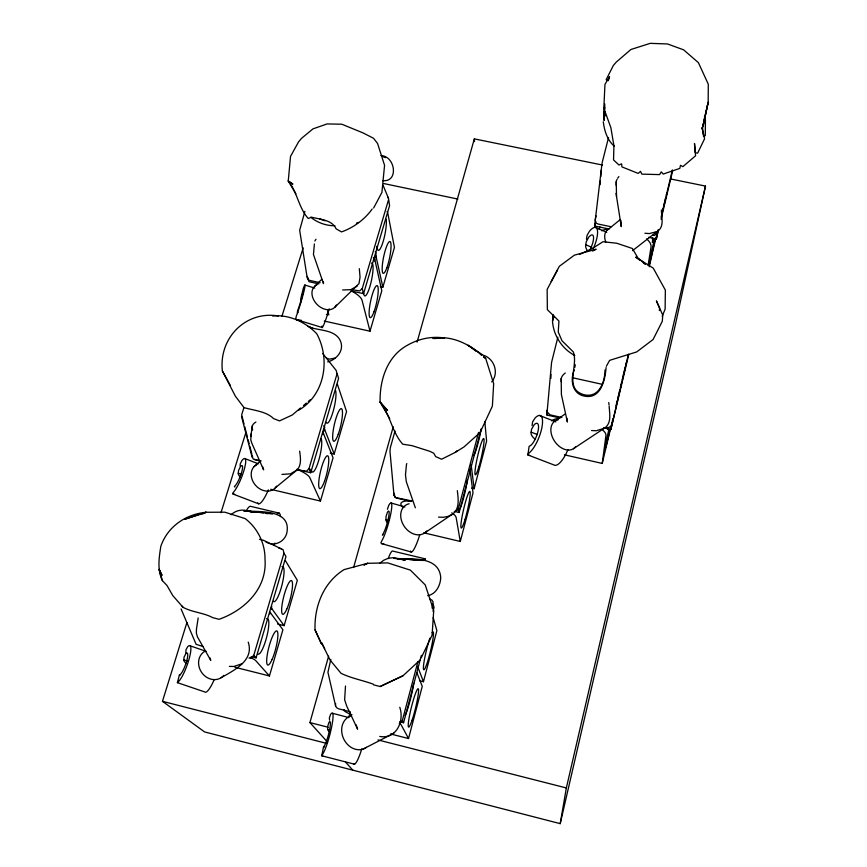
<?xml version="1.0" encoding="UTF-8"?>
<svg xmlns="http://www.w3.org/2000/svg" width="867" height="867" viewBox="0 0 867 867"><rect width="100%" height="100%" fill="white"/><g stroke="black" fill="none" stroke-linecap="round" stroke-linejoin="round"><path stroke-width="1.3" d="M351.135 290.944L363.587 293.664L389.576 205.642L388.481 198.272L382.976 185.105M411.359 501.527L396.913 498.135L395.059 497.138L393.986 495.35L393.997 493.258M703.137 123.482L703.115 126.094L708.176 102.306L708.296 84.229L698.401 62.652L683.619 49.831L667.525 43.957L650.196 43.35L630.883 49.506L616.22 62.121L613.294 65.589L606.185 79.634L608.461 80.674M557.557 270.027L547.142 289.405L547.359 309.66L558.944 321.028L558.25 332.05L562.011 340.764L573.293 351.904C578.712 366.091 563.268 389.142 584.293 394.788C599.151 398.17 604.917 381.968 604.971 370.079M616.535 196.636L616.231 181.647A20.797 13.514 -1.3 0 1 617.044 179.339M616.188 185.354L616.231 181.647M350.257 711.753L338.553 708.794L336.634 707.689L335.551 705.749L335.583 703.473M337.068 373.731L336.179 370.415L322.665 353.487M560.104 418.002L546.936 415.033L547.044 410.167M320.129 282.696L309.714 280.42L308.132 279.618L307.286 276.432M249.002 658.096L250.986 658.053L253.793 655.246L283.975 553.222L283.086 549.689L263.373 540.271L259.482 539.328M550.892 378.337L551 374.349M259.905 460.995L253.045 458.892L252.21 455.457M300.524 407.999L292.233 415.022L279.477 420.907L273.549 418.577C266.288 411.283 253.706 410.459 244.017 407.62L235.423 396.273L222.385 370.978C218.625 338.271 245.437 310.494 278.383 315.967M565.262 372.994A21.567 11.824 1.4 0 0 561.177 378.63L561.404 394.593L567.376 422.034L566.899 418.219M620.891 220.435L621.271 226.645L616.036 193.352M240.126 466.002L240.267 463.823L242.012 460.42A18.695 3.793 -68.5 0 1 244.581 468.169A18.695 3.793 -68.5 0 1 233.927 491.654L232.616 493.334L233.06 494.071M372.192 208.99C364.855 219.329 353.595 227.685 341.511 231.912L336.082 228.823C332.364 219.86 319.771 219.34 311.47 217.184L308.251 218.484C298.573 207.766 297.424 192.203 288.256 181.008L290.521 156.396L298.573 141.863L301.521 138.362L312.922 128.901L327.043 123.938L341.782 124.209L362.97 132.879L373.525 138.265L377.578 143.499L384.569 165.348L381.903 192.441L373.644 207.982M659.386 310.527L659.57 308.023L656.406 300.871L662.767 315.122L662.29 321.332L653.068 339.528L636.725 351.915L610.476 360.076M608.569 228.91L594.578 225.984L601.991 163.657M604.765 109.231L604.732 103.91M600.051 184.79L600.387 180.78M600.723 176.781L601.275 170.105M483.58 356.814L485.715 358.483L493.67 383.68L492.38 406.135L480.101 432.503L463.997 446.949L455.305 452.357L441.617 459.228L435.678 456.616L433.749 453.224L429.718 451.284L412.053 445.649L402.797 444.218C391.851 432.189 390.378 414.773 380.104 402.125C379.594 380.017 387.126 356.142 407.718 345.066C419.043 338.694 431.668 336.038 444.576 338.011L434.226 338.553M315.046 629.897L321.397 643.715L315.046 629.897C314.168 606.304 323.51 582.44 344.091 569.608L367.662 563.29L387.701 562.889L410.373 570.128L425.242 584.911L433.717 610.628L432.091 635.197L421.275 657.739M186.416 663.548A15.443 6.242 13 0 1 183.837 660.524L184.021 657.284L185.831 653.696A11.715 2.438 -70 0 1 186.882 660.286A11.715 2.438 -70 0 1 180.412 674.45L179.382 675.068L177.388 682.654L204.699 691.92A19.518 4.411 -70.2 0 0 214.247 679.5M604.006 114.498L604.581 108.603M345.5 686.014L344.632 699.799L346.767 706.215L357.605 729.169L356.12 724.845M604.418 107.811L604.527 106.934L604.104 111.67L605.177 115.983L605.133 111.55M603.898 115.528L604.093 120.491L604.266 111.594M354.527 764.217L321.755 755.775L323.51 746.964L324.291 746.27L324.561 746.986M240.593 477.457A14.923 7.521 13.8 0 1 238.273 473.956L238.523 470.553L240.397 466.652A11.152 2.265 -68.5 0 1 241.915 471.301A11.152 2.265 -68.5 0 1 235.575 485.292L234.404 486.506L234.87 487.091M552.615 315.978L553.027 320.291L552.734 316.693M564.417 454.807L602.229 463.433L605.935 435.537A28.34 8.973 13.6 0 0 602.793 430.173M314.396 243.974L313.442 254.486L323.478 283.607L323.391 281.515M603.584 427.799L610.877 429.436L628.38 354.202M535.275 439.244A16.43 9.136 7.7 0 1 531.005 433.067L531.579 429.208L534.159 424.711A12.311 3.988 -68.7 0 1 538.385 429.241A12.311 3.988 -68.7 0 1 531.287 444.977L529.108 446.418L527.884 454.947L554.978 465.351A20.526 7.023 -68.7 0 0 567.928 449.648M532.078 425.632L532.62 421.893L535.112 417.937A20.635 6.676 -68.7 0 1 542.243 425.48A20.635 6.676 -68.7 0 1 530.301 451.902L528.046 453.983L527.884 454.947L529.65 455.403M625.562 365.733L625.952 363.132M262.463 466.446L263.633 469.871L251.842 443.221L250.78 439.872L251.17 433.868M250.78 436.394L252.438 425.589M587.837 251.094A15.834 10.371 5.9 0 1 585.593 245.805L586.233 241.795L588.845 237.005A11.975 3.685 -66.5 0 1 593.57 237.374A11.975 3.685 -66.5 0 1 589.571 250.541M648.104 265.4L651.019 247.214A27.3 11.759 13 0 0 646.576 238.869M198.185 617.954L196.451 629.236L196.375 633.105L197.405 636.812L210.757 660.405L209.987 657.901M656.124 236.962L649.199 266.765M648.679 237.309L656.362 238.913L658.031 230.058M186.914 622.517L162.465 701.327L204.579 731.932L560.212 823.65L566.346 787.951L705.489 186.091L671.145 179.079M302.399 292.19L303.32 288.234A17.925 1.095 -73.3 0 1 303.775 292.027A17.925 1.095 -73.3 0 1 296.319 316.087L295.777 318.514L296.687 319.717L322.275 327.542M648.863 264.045L654.455 238.902M655.365 238.306L649.285 265.009M574.257 370.003C569.998 379.789 572.155 393.64 584.185 396.089C600.842 399.687 605.231 379.876 606.076 367.543M574.799 367.413L575.33 364.823M705.489 186.091L675.371 324.724L560.212 823.65M602.142 162.747L608.547 137.485M703.701 121.261L708.176 102.306L702.378 129.27L702.216 127.579L704.578 138.774L697.642 153.156L695.258 152.668L694.489 143.51L695.583 155.778L682.86 166.648L680.508 165.315L679.826 168.404L663.244 174.061L661.239 171.872L659.635 174.603L641.818 174.137L640.518 171.352L638.231 173.411L621.953 166.908L621.596 163.798L618.995 165.023L613.543 159.94L613.923 145.754L610.899 127.774L603.833 108.256L604.949 84.435L609.555 76.599L608.732 79.656M602.229 463.433L611.007 426.705M611.636 424.082L612.882 418.837M616.047 405.593L617.271 400.456M617.889 397.877L619.732 390.161M620.349 387.592L621.574 382.455M622.192 379.876L625.259 367.023M656.622 235.705L657.869 230.47M661.933 213.477L663.179 208.253M663.808 205.642L665.683 197.795M666.3 195.183L666.929 192.561M661.142 217.032L672.38 169.975M610.877 429.436L628.727 354.679M656.362 238.913L658.562 229.701M661.077 219.178L672.705 170.485M387.419 509.319L388.741 505.363A20.841 3.11 -74 0 1 390.8 513.676A20.841 3.11 -74 0 1 381.805 540.856L380.862 542.861L381.675 543.642M599.27 229.484L599.931 226.872M595.401 218.441L596.052 215.872M546.936 415.033L547.586 412.454M594.578 225.984L595.228 223.426M557.86 337.22L551.585 362.319L547.11 412.15L550.111 414.849L561.924 417.515M390.529 733.959L408.541 738.532L422.251 686.339L416.81 672.521M419.552 680.736L423.464 681.711L436.881 630.602L433.197 617.737M423.79 532.804L460.29 541.463L473.014 492.987L469.957 469.296M471.561 488.088L474.141 488.695L486.615 441.195L484.826 421.514M399.297 723.555L401.248 722.363L402.386 720.358L417.916 661.629M432.08 608.125L433.11 602.012L431.994 600.148L430.086 599.097M455.533 511.335L457.397 510.23L458.47 508.376L478.551 432.481M399.806 721.767L403.578 722.72L421.373 655.365M433.012 611.333L434.042 607.453L433.132 604.147M454.265 511.367L459.131 512.505L481.098 429.36M348.686 717.681L350.095 712.566M327.542 742.13L309.92 722.59L328.636 656.135M353.595 567.538L393.228 426.813M417.081 342.129L474.336 138.872L602.457 165.044M330.836 659.353L327.932 672.272L335.551 705.749M395.016 430.997L390.28 447.86L389.987 451.414L393.986 495.35M234.859 667.232L269.442 675.946L282.913 629.756L270.103 612.351L269.68 613.782M277.592 624.045L284.116 625.66L297.338 580.337L285.373 560.613M270.688 489.291L320.454 501.072L333.058 457.841L323.153 432.59L322.762 433.923M330.284 453.105L334.185 454.015L346.562 411.565L337.404 384.309M324.291 321.061L370.003 331.205L381.805 290.77L374.544 258.453L374.176 259.699A24.547 9.331 17.3 0 0 373.417 257.824M380.255 286.619L382.846 287.183L394.442 247.453L387.842 213.401A24.319 9.938 17.5 0 0 387.115 211.429M388.481 199.898L362.276 288.483L363.587 293.664M251.246 656.666L256.068 657.869L285.98 556.56L283.975 553.222M310.722 472.743L338.607 378.305L337.079 373.688L308.945 468.787L310.722 472.743L297.869 469.73M271.577 609.306A26.281 4.368 16 0 0 271.371 608.06L271.794 606.629M322.676 431.874A25.392 7.023 16.6 0 0 324.334 428.591L324.724 427.258A25.381 7.044 16.6 0 0 323.814 425.751M375.444 257.217A24.525 9.396 17.3 0 0 375.649 254.714L376.018 253.478A24.514 9.418 17.3 0 0 375.259 251.593M220.998 512.7L245.849 432.6M281.927 316.325L303.179 247.854M304.891 211.407L299.668 230.232L307.254 278.155M243.93 407.566L241.665 414.838L244.039 424.006M662.16 316.282L665.119 309.237L665.357 290.131L653.263 268.163L635.739 257.12L640.019 260.317M551.119 281.537L559.356 266.288L574.409 255.147L596.149 249.23L592.616 251.051M606.358 366.253L609.653 360.304M611.56 424.624L610.552 426.434L608.732 427.507L606.586 427.572M657.403 232.67L654.704 235.358L652.634 235.434M491.697 381.913C499.782 372.333 493.518 356.781 481.337 354.766M308.966 468.744L306.279 471.366L296.514 469.578M362.298 288.44L359.729 290.889L352.663 289.816M275.262 487.872L297.132 469.925C301.77 464.82 300.481 457.375 299.646 451.154M334.781 307.297L358.971 283.661L360.054 277.212L359.317 268.694M179.382 675.068L179.924 674.483L180.022 675.144M314.537 286.424L321.798 279.293M379.768 736.451C396.501 739.453 404.499 721.03 399.774 707.277M324.626 648.689L321.635 642.815L329.991 659.939L341.034 673.323C351.363 678.308 362.731 680.335 373.254 684.161L373.655 684.876L380.147 686.523L402.96 675.783L419.942 660.123M455.305 452.357L457.256 450.602M573.445 448.716L604.31 428.244C611.864 423.475 609.544 413.7 609.154 406.244M254.107 466.598L260.891 460.756M424.201 533.259L451.859 514.575C460.074 509.482 458.231 498.774 457.332 490.657M221.139 677.723C234.09 670.191 254.378 660.676 248.233 642.144M303.439 405.539L306.365 403.079M308.305 401.443L310.256 399.795M298.476 410.308C324.843 395.135 330.706 359.339 316.758 333.773C305.65 322.025 288.744 314.244 272.509 315.989M327.683 361.897C336.309 359.686 343.896 351.265 340.85 342.031C336.277 329.395 319.934 330.923 309.573 327.227L312.651 328.149L307.763 326.241M606.532 230.709L619.916 219.871M632.585 250.639L657.056 231.554C664.729 227.078 661.38 217.205 661.391 210.042M379.93 563.225L383.572 560.32L387.831 558.446M297.132 469.925L290.445 473.87L281.948 474.422M231.11 514.77C235.12 510.826 241.102 509.211 246.564 510.598M357.052 286.251L350.756 289.665L342.649 289.968M555.216 420.896L565.23 413.949M363.035 749.11L393.802 733.222M242.153 663.699L233.906 666.474L229.387 666.387M202.672 513.925L206.118 512.278L224.813 512.191L245.188 518.596C257.651 528.187 265.172 543.436 264.999 559.085C267.361 588.335 244.873 610.13 219.08 619.309L212.697 617.651C203.658 612.655 192.344 612.405 183.013 607.29L172.739 595.521L166.995 585.485L162.411 580.662C157.1 569.662 159.029 557.795 160.839 546.243C167.613 526.605 185.776 514.174 206.118 512.278L184.92 519.192L206.118 512.278M364.042 565.002L367.662 563.29L364.021 564.883M380.147 686.523L402.96 675.783M451.859 514.575L447.881 516.429L443.34 517.296L438.55 517.111M579.47 254.465L592.324 248.536L602.988 241.73L616.751 243.237L632.39 248.493L638.069 258.203L645.471 264.012M604.31 428.244L596.203 430.758L591.554 430.531M657.056 231.554L649.372 233.581L644.929 233.266M383.019 534.82L382.39 535.091L383.214 533.617A12.431 1.853 -74 0 0 388.568 517.426A12.431 1.853 -74 0 0 387.354 512.44L385.934 516.96L386.14 520.774A16.549 8.28 10.6 0 0 387.733 523.018M335.301 358.038L329.395 359.155L326.393 358.125M356.413 223.187L358.515 222.44M427.691 595.651C436.068 594.307 440.599 585.117 440.718 577.314C438.951 556.43 412.443 559.107 397.736 558.565L405.247 560.169L392.74 557.687L388.264 558.37M703.332 135.978L705.304 135.631L705.413 120.014L704.481 116.471M266.548 513.524L272.877 513.708L266.234 513.047M414.459 560.32L422.858 560.385L393.716 558.326L418.035 559.844L409.365 559.508M266.071 513.492L268.651 513.242L248.916 511.324M432.861 338.553C450.482 334.911 468.527 343.397 481.456 355.145M301.499 320.367L296.698 319.739M383.734 543.598L381.697 543.652L411.142 551.986M411.847 500.931L395.222 497.506L394.29 494.353M234.686 494.179L233.082 494.082L258.583 503.781M334.944 225.756C326.187 225.81 317.55 222.743 310.733 217.27M248.97 511.335L263.579 512.787M177.388 682.654L178.559 681.538A19.638 4.097 -70 0 0 189.429 657.782A19.638 4.097 -70 0 0 187.64 646.76L185.971 649.795L185.841 652.916M382.65 180.585C398.896 182.623 395.493 156.125 380.992 155.561M322.752 755.948L321.733 755.753L322.481 754.496A22.065 3.23 -75.1 0 0 331.627 727.012A22.065 3.23 -75.1 0 0 330.565 714.441L329.373 717.93L329.601 720.228M611.072 226.742L598.078 224.022L596.258 223.144L595.098 219.665M383.734 183.544L457.841 199.063M318.883 283.888L308.988 281.721L307.622 277.527M247.821 510.815L253.305 512.267L247.03 510.966C260.913 512.007 290.954 509.633 286.944 532.327C285.156 541.821 274.265 547.077 265.866 541.908M326.425 314.277L328.864 314.819L328.073 312.304M572.469 377.73L602.359 384.352M254.399 459.543L260.783 461.038M297.999 312.564L297.316 312.402L297.739 310.408A10.686 0.65 -73.3 0 0 302.182 296.08A10.686 0.65 -73.3 0 0 301.922 293.805L300.892 298.194L301.185 301.781M246.651 510.175A18.684 4.454 -76 0 1 250.921 506.415L279.261 513.156M388.221 558.63A20.992 3.089 -76.4 0 1 392.784 551.087L425.003 558.792M278.838 548.15L281.417 548.768M202.878 646.522L196.083 644.279L181.073 608.948M309.92 722.59L328.235 727.261M377.958 739.93L566.346 787.951M162.465 701.327L326.696 743.409M323.499 747.018L324.128 746.314A13.168 1.929 -75.1 0 0 329.568 729.938A13.168 1.929 -75.1 0 0 328.951 722.428L327.628 726.535L327.683 729.429L330.284 730.112M332.57 713.303L347.797 717.302M385.934 519.886L388.535 520.623M391.028 502.968L404.889 506.957M304.826 285.015L314.775 288.093M383.171 156.819L385.674 157.664M319.869 219.015L325.136 220.803M183.75 659.852L187.435 661.109M190.187 645.839L206.303 651.399M266.603 618.637L268.098 619.157A18.272 3.75 -75.3 0 1 265.844 640.041A18.272 3.75 -75.3 0 1 257.867 653.837M238.23 473.154L241.926 474.574M531.146 432.134L537.377 434.551M244.765 458.535L258.388 463.823M539.523 415.445L555.866 421.861M351.991 714.798L349.542 713.812A29.738 3.587 15.1 0 1 344.21 709.65M585.778 244.743L591.717 247.29M595.889 227.598L606.705 232.291M281.97 566.617L283.401 567.289A18.012 3.696 -75.7 0 1 281.071 588.335A18.012 3.696 -75.7 0 1 273.376 601.286M482.009 354.44L468.126 345.229L476.406 351.46M288.256 181.008L292.905 184.118L288.277 181.019L295.875 193.785M574.821 355.535C561.903 348.751 553.189 335.15 552.463 320.552M643.227 262.723L645.362 264.327M483.645 356.922L485.715 358.483M614.421 146.36C607.301 140.151 604.364 130.841 603.291 121.727M345.597 762.136L352.836 770.167M269.442 675.946L255.819 660.752A26.552 3.555 15.8 0 0 250.227 657.446M380.104 402.125L387.56 410.503L380.136 402.136L389.695 418.631M253.782 655.3L256.068 657.869M371.672 262.95L372.799 264.381A16.928 3.284 -78.1 0 1 369.981 286.273A16.928 3.284 -78.1 0 1 363.902 294.531L363.056 292.136M182.07 606.044L183.013 607.29M271.371 608.06L284.116 625.66M387.582 196.852L388.481 198.272M222.385 370.978L230.308 385.327M408.541 738.532L401.258 725.061A29.738 3.587 15.1 0 0 399.665 723.685M402.364 720.412L403.578 722.72M310.733 469.253L311.741 471.28A17.47 3.533 -76.8 0 0 318.731 460.377A17.47 3.533 -76.8 0 0 321.278 438.94M162.411 580.662L159.149 569.424L161.934 575.157M159.149 569.424L161.956 575.157M320.454 501.072L309.833 477.728A25.631 6.318 16.5 0 0 296.861 469.231M324.334 428.591L334.185 454.015M417.558 666.322L423.464 681.711M327.683 729.429L327.954 730.166A17.232 6.676 10.7 0 0 329.72 732.062M252.698 429.978L252.048 428.135A19.442 9.84 8.2 0 1 255.906 422.034M415.358 507.791L406.309 481.716L405.485 474.834L406.374 465.406A21.751 10.859 4.9 0 1 406.807 463.542M376.581 246.336L377.383 248.818A16.82 3.219 -78.4 0 0 383.247 241.21A16.82 3.219 -78.4 0 0 386.129 219.21M244.722 426.629L247.442 437.109M248.125 439.732L249.143 443.666M249.826 446.288L251.874 454.145M241.525 416.507L252.145 457.31M370.003 331.205L362.124 300.546A24.753 8.789 17.1 0 0 351.265 290.911M375.649 254.714L382.846 287.183M552.983 314.515L553.677 317.463L553.731 315.74M460.29 541.463L456.15 517.566A28.589 7.099 15.1 0 0 451.74 512.82M458.459 508.43L459.131 512.505M702.216 127.579L703.17 134.786M586.46 239.205L587.078 235.304L589.625 230.99A20.071 6.177 -66.5 0 1 597.406 230.134A20.071 6.177 -66.5 0 1 593.18 248.992M471.149 464.81L474.141 488.695M608.753 402.526L609.046 404.997M474.336 138.872L474.531 141.559M652.439 237.851L652.591 240.647A18.846 0.553 -77.4 0 0 653.447 239.346M561.177 378.63L561.307 381.87M610.14 428.948A18.63 0.553 -77.1 0 1 604.938 449.334A18.63 0.553 -77.1 0 1 608.797 429.88M607.789 429.165A19.345 0.596 -77.2 0 1 607.626 428.45M551.715 420.896A28.34 8.973 13.6 0 1 559.052 418.371M575.666 446.624A16.636 11.596 55.6 0 1 554.425 441A16.636 11.596 55.6 0 1 558.088 419.812M423.161 560.635A21.046 2.666 -76.5 0 1 425.426 559.941M361.767 748.882A21.989 3.663 -75.4 0 1 353.617 763.892M366.416 747.343A17.665 14.609 65.1 0 1 343.841 739.226A17.665 14.609 65.1 0 1 350.875 715.99M432.113 632.791A19.497 2.07 -76.3 0 1 430.834 649.719A19.497 2.07 -76.3 0 1 423.529 669.367A19.497 2.07 -76.3 0 1 428.558 642.339M428.894 641.244A19.497 2.07 -76.3 0 1 429.869 638.21M413.667 683.272A20.591 2.287 -76.1 0 1 405.182 715.362M419.661 535.015A20.775 3.511 -74.1 0 1 410.481 551M426.716 530.994A16.82 12.929 55.4 0 1 404 525.998A16.82 12.929 55.4 0 1 409.105 503.77M402.461 506.827A28.589 7.099 15.1 0 1 411.749 500.877M481.196 428.894A19.345 2.092 -77.1 0 1 473.685 455.576M467.346 480.015A19.562 2.135 -76.9 0 1 460.106 508.701M329.211 308.847A17.871 1.398 -73.2 0 1 323.911 324.464A17.871 1.398 -73.2 0 1 321.993 325.992M328.409 309.519A10.653 0.834 -73.2 0 1 327.596 312.196M336.385 305A14.533 10.675 46.2 0 1 316.975 304.371A14.533 10.675 46.2 0 1 316.878 284.875M314.927 241.048A18.651 11.347 8.4 0 1 315.978 239.259M374.544 258.453A24.536 9.353 17.3 0 1 374.338 260.934M268.358 489.888A18.586 4.086 -68.6 0 1 257.813 502.838M276.53 486.159A15.021 12.116 49 0 1 255.884 485.683A15.021 12.116 49 0 1 256.632 464.679M335.562 390.54A17.297 3.468 -77.1 0 1 332.939 412.107A17.297 3.468 -77.1 0 1 326.198 422.262M323.153 432.59A25.403 6.969 16.6 0 1 323.142 434.475M223.805 675.393A15.541 13.558 57 0 1 202.455 673.54A15.541 13.558 57 0 1 204.493 651.496M276.768 514.532A18.727 4.129 -76.1 0 1 280.485 516.613M274.969 543.078A18.727 4.129 -76.1 0 1 273.929 545.289M270.103 612.351A26.303 4.302 16 0 1 270.309 613.576M605.762 242.153A15.996 10.101 52 0 1 608.601 229.072M617.683 178.223A20.797 13.514 -1.3 0 1 618.908 176.63M601.741 230.806A27.3 11.759 13 0 1 609.577 228.66M246.293 511.064L243.66 510.815L246.315 511.075M412.042 720.282A19.811 2.113 -76.1 0 0 418.403 689.016A19.811 2.113 -76.1 0 0 409.723 714.636A19.811 2.113 -76.1 0 0 412.042 720.282M478.866 466.814A18.63 1.94 -77.1 0 0 483.764 438.583A18.63 1.94 -77.1 0 0 475.907 464.723A18.63 1.94 -77.1 0 0 478.866 466.814M465.037 519.452A18.836 1.983 -76.9 0 0 469.86 491.405A18.836 1.983 -76.9 0 0 461.764 518.401A18.836 1.983 -76.9 0 0 465.037 519.452M386.834 267.838A16.267 3.013 -78.2 0 0 390.334 241.763A16.267 3.013 -78.2 0 0 382.65 262.625A16.267 3.013 -78.2 0 0 386.834 267.838M374.013 311.762A16.365 3.078 -77.9 0 0 377.438 285.807A16.365 3.078 -77.9 0 0 369.559 307.265A16.365 3.078 -77.9 0 0 374.013 311.762M338.228 434.269A16.722 3.24 -77 0 0 341.446 408.682A16.722 3.24 -77 0 0 333.026 431.864A16.722 3.24 -77 0 0 338.228 434.269M324.518 481.218A16.896 3.305 -76.7 0 0 327.661 455.782A16.896 3.305 -76.7 0 0 319.013 479.635A16.896 3.305 -76.7 0 0 324.518 481.218M286.804 609.089A17.416 3.446 -75.7 0 0 291.919 580.998A17.416 3.446 -75.7 0 0 282.512 602.175A17.416 3.446 -75.7 0 0 286.804 609.089M272.108 659.386A17.665 3.501 -75.3 0 0 277.223 631.23A17.665 3.501 -75.3 0 0 267.513 653.306A17.665 3.501 -75.3 0 0 272.108 659.386"/></g></svg>
